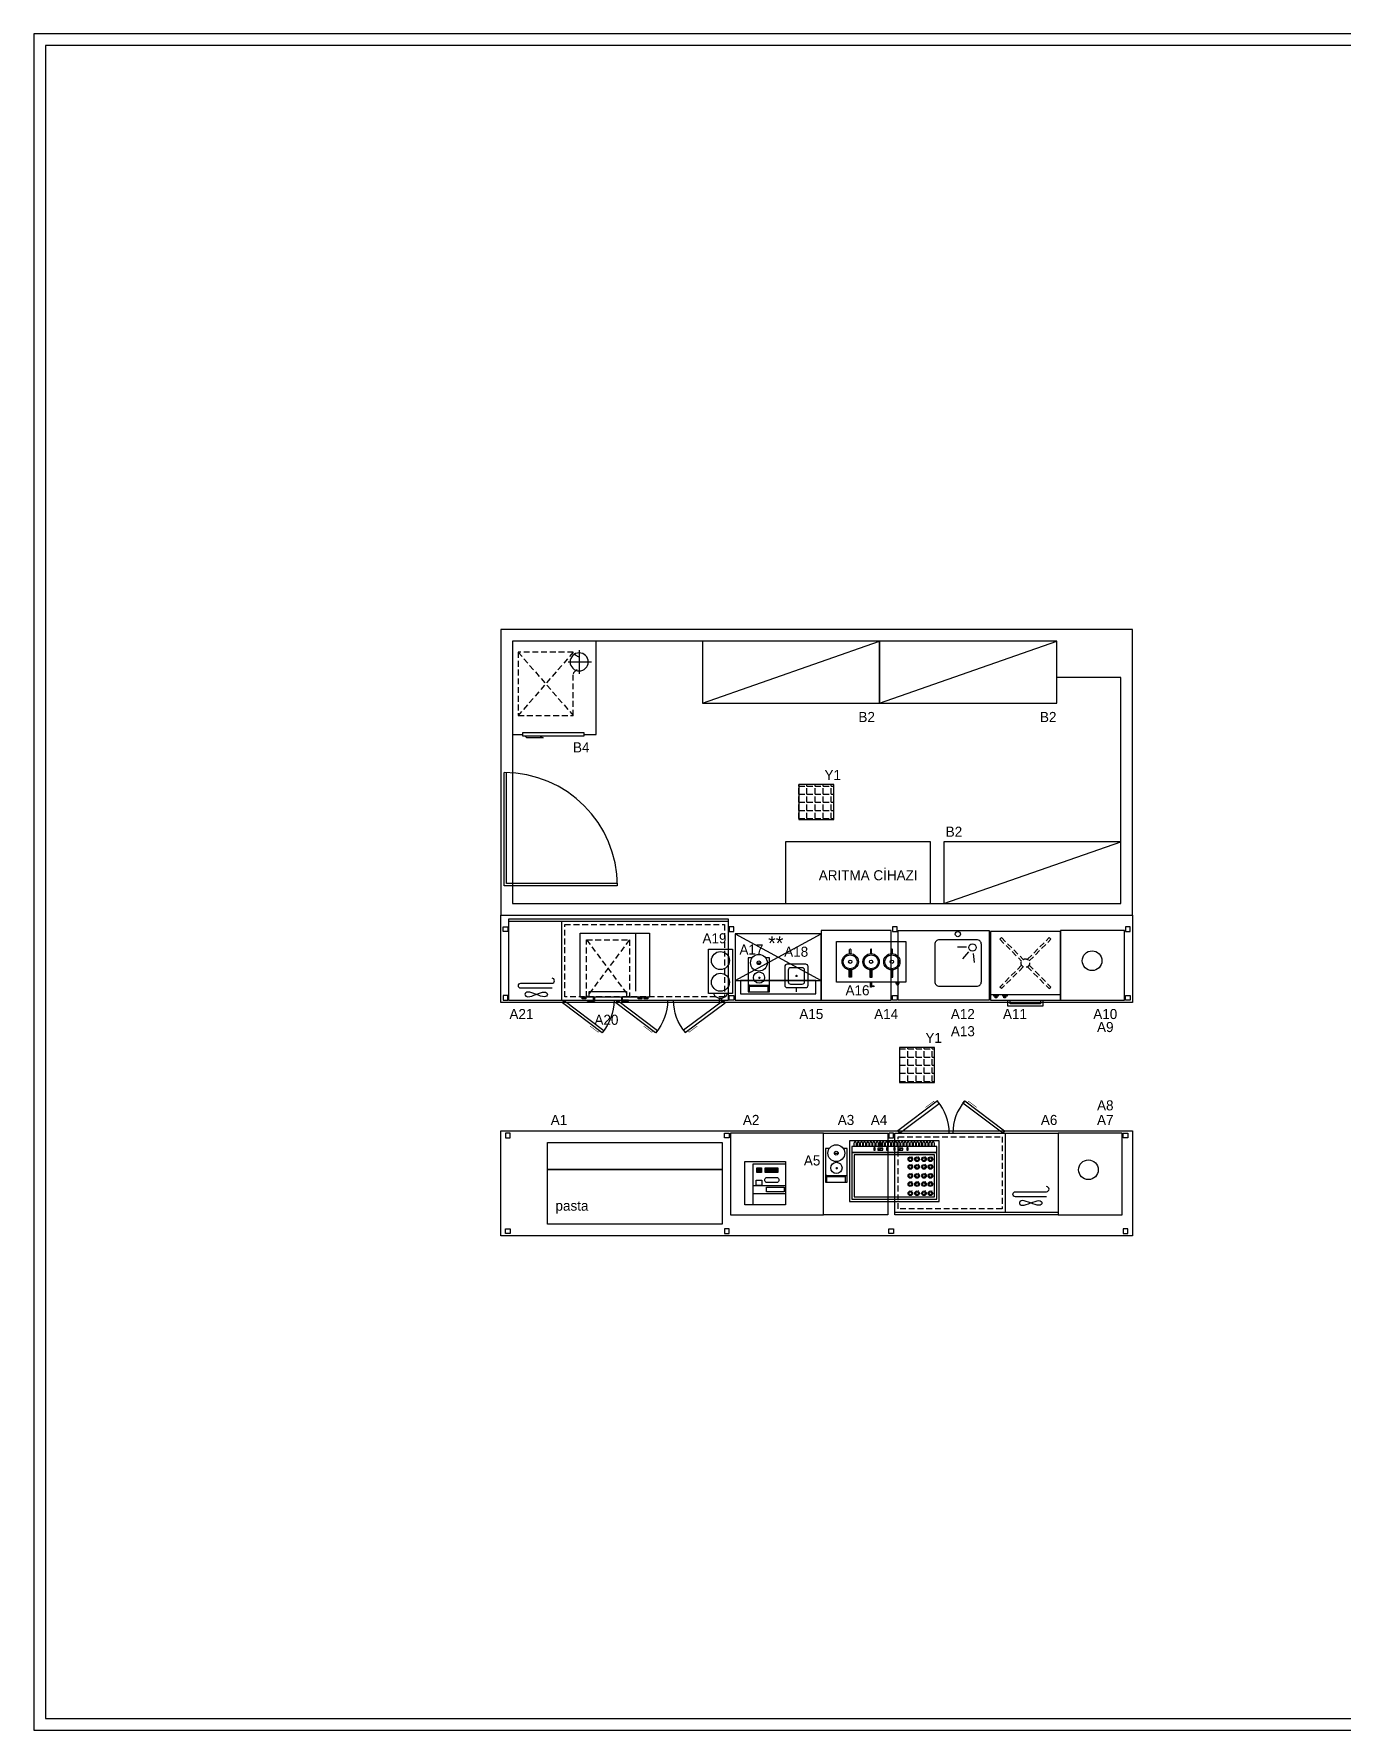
# Model space of a CAD drawing. Header units: centimetres. Extents: x 129504 to 136745, y 33909 to 36322.
# Drawn here: x 129666 to 130789, y 34737 to 36192 of the extents above; entities that cross this region are included whole.
import ezdxf
from ezdxf.enums import TextEntityAlignment as Align

# ---------------------------------------------------------------- set-up
doc = ezdxf.new("R2010")
doc.units = ezdxf.units.CM
doc.header["$LTSCALE"] = 10
doc.header["$MEASUREMENT"] = 0
doc.linetypes.add('DASHED', pattern=[0.75, 0.5, -0.25])
doc.linetypes.add('HIDDENX2', pattern=[0.75, 0.5, -0.25])
for name, color, linetype in [('002 Çizgi', 7, 'Continuous'), ('CIHAZ', 2, 'Continuous'), ('Kıtc-002 Çizgi', 7, 'Continuous'), ('S2000-002 Çizgi', 7, 'Continuous'), ('Sktürk ANTET', 7, 'Continuous')]:
    doc.layers.add(name, color=color, linetype=linetype)
doc.styles.get("Standard").update_dxf_attribs({"font": 'arial.ttf'})
doc.styles.add('TAKSİM', font='GOTHIC.TTF', dxfattribs={"height": 7})

# ---------------------------------------------------------------- blocks, each defined once
blk = doc.blocks.new('A$C3DDB3116')
at = {"layer": 'Kıtc-002 Çizgi'}
blk.add_lwpolyline([(0, 45.9), (20.5, 45.9), (20.5, 7.9), (0, 7.9), (0, 45.9)], dxfattribs=at)
blk.add_lwpolyline([(9.3, 3.7), (11.2, 3.7), (11.2, 0), (9.3, 0)], close=True, dxfattribs=at)
for centre in [(10.2, 36.1), (10.2, 17.5)]:
    blk.add_circle(centre, 7.7, dxfattribs=at)
blk.add_arc((10.2, 10.1), 6.37, 199.6345, 340.3655, dxfattribs=at)
blk = doc.blocks.new('A$C0D0247C1')
at = {"layer": 'Kıtc-002 Çizgi'}
for points in [[(2, 0), (18, 0, 0.414214), (20, 2), (20, 18, 0.414214), (18, 20), (2, 20, 0.414214), (0, 18), (0, 2, 0.414214)], [(5, 3), (15, 3, 0.414214), (17, 5), (17, 15, 0.414214), (15, 17), (5, 17, 0.414214), (3, 15), (3, 5, 0.414214)]]:
    blk.add_lwpolyline(points, format="xyb", close=True, dxfattribs=at)
at = {"layer": 'Kıtc-002 Çizgi', "const_width": 1}
blk.add_lwpolyline([(9.5, 10.1, 1), (10.5, 10.1, 1)], format="xyb", close=True, dxfattribs=at)
blk.add_lwpolyline([(20, 10), (23.9, 10)], dxfattribs=at)
blk = doc.blocks.new('A$C37970E4B')
at = {"layer": 'Kıtc-002 Çizgi', "linetype": 'HIDDENX2', "ltscale": 10}
blk.add_line((47.4, 58.5), (47.4, 3.5), dxfattribs=at)
at = {"layer": 'Kıtc-002 Çizgi', "linetype": 'DASHED'}
for p, q in [((5.4, 52.6), (42.2, 3.5)), ((42.2, 52.6), (5.4, 3.5))]:
    blk.add_line(p, q, dxfattribs=at)
at = {"layer": 'Kıtc-002 Çizgi'}
for points in [[(0, 58.5), (59.5, 58.5), (59.5, 3.5), (0, 3.5)], [(1.7, 3.5), (4.7, 3.5), (4.7, 2.1), (1.7, 2.1)], [(49.7, 3.5), (52.8, 3.5), (52.8, 2.1), (49.7, 2.1)], [(54.9, 3.5), (58, 3.5), (58, 2.1), (54.9, 2.1)]]:
    blk.add_lwpolyline(points, close=True, dxfattribs=at)
at = {"layer": 'Kıtc-002 Çizgi', "linetype": 'DASHED'}
blk.add_lwpolyline([(5.4, 52.6), (42.2, 52.6), (42.2, 3.5), (5.4, 3.5)], close=True, dxfattribs=at)
at = {"layer": 'Kıtc-002 Çizgi'}
for points in [[(11.3, 0), (6.1, 0), (6.2, 1), (11.3, 1)], [(11.3, 1), (11.3, 3.5), (12.3, 3.5), (12.3, 0), (11.3, 0)], [(36.3, 1), (36.3, 3.5), (35.3, 3.5), (35.3, 0), (36.3, 0)], [(36.3, 0), (41.5, 0), (41.5, 1), (36.3, 1)]]:
    blk.add_lwpolyline(points, dxfattribs=at)
at = {"layer": 'Kıtc-002 Çizgi', "linetype": 'HIDDENX2', "ltscale": 10}
blk.add_lwpolyline([(7.8, 8.2), (39.8, 8.2), (39.8, 3.5), (7.8, 3.5)], close=True, dxfattribs=at)
blk = doc.blocks.new('A$C1C4536AD')
at = {"layer": 'Kıtc-002 Çizgi'}
for points in [[(0, 29), (0, 0), (18.5, 0)], [(3.4, 29), (0, 29), (0, 26.8)], [(7.8, 24.8), (10.9, 24.9)], [(18.5, 26.9), (18.5, 29), (15.2, 29)], [(18.5, 0), (18.5, 29)], [(0, 5.8), (18.5, 5.8)], [(1.3, 0), (1.3, 4.8), (17, 4.8), (17, 0)]]:
    blk.add_lwpolyline(points, dxfattribs=at)
blk.add_lwpolyline([(0.3, 5.2), (1.3, 5.2), (1.3, 5.8), (0.3, 5.8)], close=True, dxfattribs=at)
at = {"layer": 'Kıtc-002 Çizgi', "const_width": 1}
blk.add_lwpolyline([(9.2, 12, 1), (10.2, 12, 1)], format="xyb", close=True, dxfattribs=at)
at = {"layer": 'Kıtc-002 Çizgi'}
for centre, radius in [((9.3, 24.9), 7.2), ((9.4, 12.2), 4.82), ((9.3, 24.9), 1.6)]:
    blk.add_circle(centre, radius, dxfattribs=at)
blk = doc.blocks.new('A$C72A034B9')
at = {"layer": 'Kıtc-002 Çizgi'}
for p, q in [((11.7, 32.8, 0), (19.5, 33.9, 0)), ((6.5, 27.3, 0), (6.5, 19.4, 0)), ((10.4, 29, 0), (16.5, 23.9, 0))]:
    blk.add_line(p, q, dxfattribs=at)
at = {"layer": 'Kıtc-002 Çizgi', "elevation": 0}
blk.add_lwpolyline([(4, 0), (36, 0, 0.414214), (40, 4), (40, 36, 0.414214), (36, 40), (4, 40, 0.414214), (0, 36), (0, 4, 0.414214)], format="xyb", close=True, dxfattribs=at)
at = {"layer": 'Kıtc-002 Çizgi'}
blk.add_circle((6.7, 32.3, 0), 3.19, dxfattribs=at)
blk = doc.blocks.new('A$C521B02A0')
at = {"layer": 'S2000-002 Çizgi'}
blk.add_line((6.6, 10), (10.6, 10), dxfattribs=at)
for points in [[(0, 64), (0, 10), (60, 10), (60, 64)], [(0, 64), (0, 5), (60, 5), (60, 64)], [(3, 10), (6.6, 10), (6.6, 8.5), (3, 8.5)], [(4, 8.5), (5.4, 8.5), (5.4, 7.1), (4, 7.1)], [(10.6, 10), (14.3, 10), (14.3, 8.5), (10.6, 8.5)], [(11.6, 8.5), (13.1, 8.5), (13.1, 7.1), (11.6, 7.1)], [(45, 0), (15, 0), (15, 5), (45, 5)], [(43, 2), (17, 2), (17, 5), (43, 5)]]:
    blk.add_lwpolyline(points, close=True, dxfattribs=at)
at = {"layer": 'S2000-002 Çizgi', "linetype": 'DASHED'}
for points in [[(8.1, 57.4), (9.5, 58.8)], [(9.5, 58.8), (28.2, 40.1)], [(31.9, 40.2), (50.5, 58.8)], [(50.5, 58.8), (51.9, 57.4)], [(8.1, 57.4), (26.8, 38.7)], [(33.3, 38.8), (51.9, 57.4)], [(26.7, 35.1), (8.1, 16.4)], [(28.1, 33.6), (9.5, 15)], [(31.8, 33.7), (50.5, 15)], [(33.2, 35.2), (51.9, 16.4)], [(9.5, 15), (8.1, 16.4)], [(50.5, 15), (51.9, 16.4)]]:
    blk.add_lwpolyline(points, dxfattribs=at)
blk.add_circle((30, 36.9), 3.63, dxfattribs=at)
blk = doc.blocks.new('A$C290C7E64')
at = {"layer": 'Kıtc-002 Çizgi'}
for points in [[(0, 0), (35, 0), (35, 37), (0, 37)], [(7, 2), (35, 2), (35, 37), (7, 37)], [(9.6, 16), (14.7, 16), (14.7, 20.6), (9.6, 20.6)], [(18.6, 21.8), (33.8, 21.8), (33.8, 26), (18.6, 26)], [(10.3, 8.2), (11.3, 8.2), (11.3, 9.2), (10.3, 9.2)], [(10.3, 7.2), (11.3, 7.2), (11.3, 8.2), (10.3, 8.2)], [(10.3, 6.2), (11.3, 6.2), (11.3, 7.2), (10.3, 7.2)], [(10.3, 5.2), (11.3, 5.2), (11.3, 6.2), (10.3, 6.2)], [(11.3, 8.2), (12.3, 8.2), (12.3, 9.2), (11.3, 9.2)], [(11.3, 7.2), (12.3, 7.2), (12.3, 8.2), (11.3, 8.2)], [(11.3, 6.2), (12.3, 6.2), (12.3, 7.2), (11.3, 7.2)], [(11.3, 5.2), (12.3, 5.2), (12.3, 6.2), (11.3, 6.2)], [(12.3, 8.2), (13.3, 8.2), (13.3, 9.2), (12.3, 9.2)], [(12.3, 7.2), (13.3, 7.2), (13.3, 8.2), (12.3, 8.2)], [(12.3, 6.2), (13.3, 6.2), (13.3, 7.2), (12.3, 7.2)], [(12.3, 5.2), (13.3, 5.2), (13.3, 6.2), (12.3, 6.2)], [(13.3, 8.2), (14.3, 8.2), (14.3, 9.2), (13.3, 9.2)], [(13.3, 7.2), (14.3, 7.2), (14.3, 8.2), (13.3, 8.2)], [(13.3, 6.2), (14.3, 6.2), (14.3, 7.2), (13.3, 7.2)], [(13.3, 5.2), (14.3, 5.2), (14.3, 6.2), (13.3, 6.2)], [(17.4, 8.2), (18.4, 8.2), (18.4, 9.2), (17.4, 9.2)], [(17.4, 7.2), (18.4, 7.2), (18.4, 8.2), (17.4, 8.2)], [(17.4, 6.2), (18.4, 6.2), (18.4, 7.2), (17.4, 7.2)], [(17.4, 5.2), (18.4, 5.2), (18.4, 6.2), (17.4, 6.2)], [(18.4, 8.2), (19.4, 8.2), (19.4, 9.2), (18.4, 9.2)], [(18.4, 7.2), (19.4, 7.2), (19.4, 8.2), (18.4, 8.2)], [(18.4, 6.2), (19.4, 6.2), (19.4, 7.2), (18.4, 7.2)], [(18.4, 5.2), (19.4, 5.2), (19.4, 6.2), (18.4, 6.2)], [(19.4, 8.2), (20.4, 8.2), (20.4, 9.2), (19.4, 9.2)], [(19.4, 7.2), (20.4, 7.2), (20.4, 8.2), (19.4, 8.2)], [(19.4, 6.2), (20.4, 6.2), (20.4, 7.2), (19.4, 7.2)], [(19.4, 5.2), (20.4, 5.2), (20.4, 6.2), (19.4, 6.2)], [(20.4, 8.2), (21.4, 8.2), (21.4, 9.2), (20.4, 9.2)], [(20.4, 7.2), (21.4, 7.2), (21.4, 8.2), (20.4, 8.2)], [(20.4, 6.2), (21.4, 6.2), (21.4, 7.2), (20.4, 7.2)], [(20.4, 5.2), (21.4, 5.2), (21.4, 6.2), (20.4, 6.2)], [(21.4, 8.2), (22.4, 8.2), (22.4, 9.2), (21.4, 9.2)], [(21.4, 7.2), (22.4, 7.2), (22.4, 8.2), (21.4, 8.2)], [(21.4, 6.2), (22.4, 6.2), (22.4, 7.2), (21.4, 7.2)], [(21.4, 5.2), (22.4, 5.2), (22.4, 6.2), (21.4, 6.2)], [(22.4, 8.2), (23.4, 8.2), (23.4, 9.2), (22.4, 9.2)], [(22.4, 7.2), (23.4, 7.2), (23.4, 8.2), (22.4, 8.2)], [(22.4, 6.2), (23.4, 6.2), (23.4, 7.2), (22.4, 7.2)], [(22.4, 5.2), (23.4, 5.2), (23.4, 6.2), (22.4, 6.2)], [(23.4, 8.2), (24.4, 8.2), (24.4, 9.2), (23.4, 9.2)], [(23.4, 7.2), (24.4, 7.2), (24.4, 8.2), (23.4, 8.2)], [(23.4, 6.2), (24.4, 6.2), (24.4, 7.2), (23.4, 7.2)], [(23.4, 5.2), (24.4, 5.2), (24.4, 6.2), (23.4, 6.2)], [(24.4, 8.2), (25.4, 8.2), (25.4, 9.2), (24.4, 9.2)], [(24.4, 7.2), (25.4, 7.2), (25.4, 8.2), (24.4, 8.2)], [(24.4, 6.2), (25.4, 6.2), (25.4, 7.2), (24.4, 7.2)], [(24.4, 5.2), (25.4, 5.2), (25.4, 6.2), (24.4, 6.2)], [(25.4, 8.2), (26.4, 8.2), (26.4, 9.2), (25.4, 9.2)], [(25.4, 7.2), (26.4, 7.2), (26.4, 8.2), (25.4, 8.2)], [(25.4, 6.2), (26.4, 6.2), (26.4, 7.2), (25.4, 7.2)], [(25.4, 5.2), (26.4, 5.2), (26.4, 6.2), (25.4, 6.2)], [(26.4, 8.2), (27.4, 8.2), (27.4, 9.2), (26.4, 9.2)], [(26.4, 7.2), (27.4, 7.2), (27.4, 8.2), (26.4, 8.2)], [(26.4, 6.2), (27.4, 6.2), (27.4, 7.2), (26.4, 7.2)], [(26.4, 5.2), (27.4, 5.2), (27.4, 6.2), (26.4, 6.2)], [(27.4, 8.2), (28.4, 8.2), (28.4, 9.2), (27.4, 9.2)], [(27.4, 7.2), (28.4, 7.2), (28.4, 8.2), (27.4, 8.2)], [(27.4, 6.2), (28.4, 6.2), (28.4, 7.2), (27.4, 7.2)], [(27.4, 5.2), (28.4, 5.2), (28.4, 6.2), (27.4, 6.2)]]:
    blk.add_lwpolyline(points, close=True, dxfattribs=at)
for points in [[(7, 27.2), (35, 27.2)], [(7, 20.6), (35, 20.6)]]:
    blk.add_lwpolyline(points, dxfattribs=at)
blk.add_lwpolyline([(18.7, 13.6), (27.6, 13.6, 0.414214), (29.1, 15.1), (29.1, 16.4, 0.414214), (27.6, 17.9), (18.7, 17.9, 0.414214), (17.2, 16.4), (17.2, 15.1, 0.414214)], format="xyb", close=True, dxfattribs=at)
blk = doc.blocks.new('A$C4E3613D2')
at = {"layer": 'S2000-002 Çizgi'}
for points in [[(0, 74), (0, 0), (57, 0), (57, 74)], [(5.6, 69.4), (5.6, 4.6), (16.9, 4.6), (16.9, 69.4)]]:
    blk.add_lwpolyline(points, close=True, dxfattribs=at)
for points in [[(16.9, 74), (16.9, 0)], [(57, 74), (16.9, 0)], [(16.9, 74), (57, 0)]]:
    blk.add_lwpolyline(points, dxfattribs=at)
blk.add_text('**', height=12, rotation=270, dxfattribs=at).set_placement((43, 45.6))
blk = doc.blocks.new('ertye')
at = {"color": 7}
for points in [[(5346.8, 6525.2), (5429.2, 6477.7), (5381.6, 6395.3)], [(5347.8, 6526.9), (5431.8, 6478.4), (5383.3, 6394.3)]]:
    blk.add_lwpolyline(points, dxfattribs=at)
blk.add_arc((5431.8, 6478.4), 97.1, 150, 240, dxfattribs=at)
blk = doc.blocks.new('A$C23c591a4')
at = {"layer": '002 Çizgi', "color": 7}
blk.add_line((188, 95.8), (0, 95.8), dxfattribs=at)
for points in [[(188, 27.8), (188, 97.8), (0, 97.8), (0, 27.8)], [(171.6, 30.8), (170.1, 31), (168.4, 31.5), (166.5, 32.1), (164.6, 32.8), (162.6, 33.6), (160.8, 34.2), (159.1, 34.7), (157.6, 34.8), (156.5, 34.7), (155.7, 34.2), (155.2, 33.6), (155, 32.8), (155.2, 32.1), (155.7, 31.5), (156.5, 31), (157.6, 30.8), (159.1, 31), (160.8, 31.5), (162.6, 32.1), (164.6, 32.8), (166.5, 33.6), (168.4, 34.2), (170.1, 34.7), (171.6, 34.8), (172.7, 34.7), (173.5, 34.2), (174, 33.6), (174.2, 32.8), (174, 32.1), (173.5, 31.5), (172.7, 31)], [(36.7, 0.2), (2.5, 25.8), (4, 27.8), (38.2, 2.2)], [(62.1, 0), (96.2, 25.8), (94.6, 27.8), (60.5, 2)], [(108, 0), (142.1, 25.8), (140.6, 27.8), (106.5, 2)]]:
    blk.add_lwpolyline(points, close=True, dxfattribs=at)
at = {"layer": '002 Çizgi', "color": 7, "linetype": 'DASHED'}
blk.add_lwpolyline([(140, 92.8), (3, 92.8), (3, 30.8), (140, 30.8)], close=True, dxfattribs=at)
at = {"layer": '002 Çizgi', "color": 7}
blk.add_lwpolyline([(143, 95.8), (143, 27.8)], dxfattribs=at)
for points in [[(177.7, 42.5), (151, 42.5, -1), (151, 46.8)], [(151, 38.2), (177.7, 38.2, 1), (177.7, 42.5)]]:
    blk.add_lwpolyline(points, format="xyb", dxfattribs=at)
at = {"layer": '002 Çizgi', "color": 7, "const_width": 0.428}
for points in [[(34.4, 1.8), (33.4, 0.5), (27.8, 4.7), (26.3, 5.8)], [(64.3, 1.7), (65.3, 0.4), (70.9, 4.6), (72.4, 5.7)], [(110.3, 1.7), (111.3, 0.4), (116.9, 4.6), (118.4, 5.7)]]:
    blk.add_lwpolyline(points, dxfattribs=at)
at = {"layer": '002 Çizgi', "color": 7}
for centre, radius, start, end in [((4, 27.8), 42.7, 319.755, 0), ((94.6, 27.8), 42.8, 180, 220.5092), ((140.6, 27.8), 42.8, 180, 220.5092)]:
    blk.add_arc(centre, radius, start, end, dxfattribs=at)
blk = doc.blocks.new('A$Cae41098e')
at = {"layer": 'S2000-002 Çizgi'}
for p, q in [((31, 6.3), (35.4, 8.2)), ((48.3, 6.3), (52.6, 8.2))]:
    blk.add_line(p, q, dxfattribs=at)
for points in [[(0, 0), (77, 0), (77, 52), (0, 52)], [(2, 10), (75, 10), (75, 50), (2, 50)], [(4, 48), (4, 12), (73, 12), (73, 48)], [(2, 5), (75, 5), (75, 10), (2, 10)], [(26.6, 6.1), (27.8, 6.1), (27.8, 8.2), (26.6, 8.2)], [(31, 6.3), (35.4, 6.3), (35.4, 8.2), (31, 8.2)], [(37.7, 6.1), (38.8, 6.1), (38.8, 8.2), (37.7, 8.2)], [(43.8, 6.1), (45, 6.1), (45, 8.2), (43.8, 8.2)], [(48.3, 6.3), (52.6, 6.3), (52.6, 8.2), (48.3, 8.2)], [(54.9, 6.1), (56.1, 6.1), (56.1, 8.2), (54.9, 8.2)]]:
    blk.add_lwpolyline(points, close=True, dxfattribs=at)
for points, const_width in [([(6.5, 43.3), (5.9, 42.4)], 0.5), ([(6.5, 35.4), (5.9, 34.5)], 0.5), ([(11.9, 43.3), (11.3, 42.4)], 0.5), ([(11.9, 35.4), (11.3, 34.5)], 0.5), ([(17.9, 43.3), (17.3, 42.4)], 0.5), ([(17.9, 35.4), (17.3, 34.5)], 0.5), ([(23.6, 43.3), (23, 42.4)], 0.5), ([(23.6, 35.4), (23, 34.5)], 0.5), ([(6.5, 28.5), (5.9, 27.6)], 0.5), ([(6.5, 20.7), (5.9, 19.8)], 0.5), ([(11.9, 28.5), (11.3, 27.6)], 0.5), ([(11.9, 20.7), (11.3, 19.8)], 0.5), ([(17.9, 28.5), (17.3, 27.6)], 0.5), ([(17.9, 20.7), (17.3, 19.8)], 0.5), ([(23.6, 28.5), (23, 27.6)], 0.5), ([(23.6, 20.7), (23, 19.8)], 0.5), ([(6.5, 14.1), (5.9, 13.2)], 0.5), ([(11.9, 14.1), (11.3, 13.2)], 0.5), ([(17.9, 14.1), (17.3, 13.2)], 0.5), ([(23.6, 14.1), (23, 13.2)], 0.5), ([(26.6, 7.5), (27.8, 7.5)], 0.5), ([(33.2, 5), (33.2, 1.5)], 1), ([(37.7, 7.5), (38.8, 7.5)], 0.5), ([(43.8, 7.5), (45, 7.5)], 0.5), ([(50.5, 5), (50.5, 1.5)], 1), ([(54.9, 7.5), (56.1, 7.5)], 0.5)]:
    blk.add_lwpolyline(points, dxfattribs=dict(at, const_width=const_width))
for points in [[(4.3, 1.8), (4.3, 5)], [(5.9, 5), (5.9, 1.8)], [(6.9, 1.8), (6.9, 5)], [(8.6, 5), (8.6, 1.8)], [(9.6, 1.8), (9.6, 5)], [(11.3, 5), (11.3, 1.8)], [(12.3, 1.8), (12.3, 5)], [(14, 5), (14, 1.8)], [(15, 1.8), (15, 5)], [(16.6, 5), (16.6, 1.8)], [(17.6, 1.8), (17.6, 5)], [(19.3, 5), (19.3, 1.8)], [(20.3, 1.8), (20.3, 5)], [(22, 5), (22, 1.8)], [(23, 1.8), (23, 5)], [(24.7, 5), (24.7, 1.8)], [(25.7, 1.8), (25.7, 5)], [(27.3, 5), (27.3, 1.8)], [(28.3, 1.8), (28.3, 5)], [(30, 5), (30, 1.8)], [(31, 1.8), (31, 5)], [(32.7, 5), (32.7, 1.8)], [(33.7, 1.8), (33.7, 5)], [(35.4, 5), (35.4, 1.8)], [(36.4, 1.8), (36.4, 5)], [(38, 5), (38, 1.8)], [(39, 1.8), (39, 5)], [(40.7, 5), (40.7, 1.8)], [(41.7, 1.8), (41.7, 5)], [(43.4, 5), (43.4, 1.8)], [(44.4, 1.8), (44.4, 5)], [(46.1, 5), (46.1, 1.8)], [(47.1, 1.8), (47.1, 5)], [(48.7, 5), (48.7, 1.8)], [(49.7, 1.8), (49.7, 5)], [(51.4, 5), (51.4, 1.8)], [(52.4, 1.8), (52.4, 5)], [(54.1, 5), (54.1, 1.8)], [(55.1, 1.8), (55.1, 5)], [(56.8, 5), (56.8, 1.8)], [(57.8, 1.8), (57.8, 5)], [(59.4, 5), (59.4, 1.8)], [(60.4, 1.8), (60.4, 5)], [(62.1, 5), (62.1, 1.8)], [(63.1, 1.8), (63.1, 5)], [(64.8, 5), (64.8, 1.8)], [(65.8, 1.8), (65.8, 5)], [(67.5, 5), (67.5, 1.8)], [(68.5, 1.8), (68.5, 5)], [(70.1, 5), (70.1, 1.8)], [(71.1, 1.8), (71.1, 5)], [(72.8, 5), (72.8, 1.8)]]:
    blk.add_lwpolyline(points, dxfattribs=at)
for centre, radius in [((7.5, 45.1), 1.98), ((7.5, 45.1), 1.24), ((13, 45.1), 1.98), ((13, 45.1), 1.24), ((18.9, 45.1), 1.98), ((18.9, 45.1), 1.24), ((24.7, 45.1), 1.98), ((24.7, 45.1), 1.24), ((7.5, 37.2), 1.98), ((7.5, 30.2), 1.98), ((7.5, 37.2), 1.24), ((7.5, 30.2), 1.24), ((13, 37.2), 1.98), ((13, 30.2), 1.98), ((13, 37.2), 1.24), ((13, 30.2), 1.24), ((18.9, 37.2), 1.98), ((18.9, 30.2), 1.98), ((18.9, 37.2), 1.24), ((18.9, 30.2), 1.24), ((24.7, 37.2), 1.98), ((24.7, 30.2), 1.98), ((24.7, 37.2), 1.24), ((24.7, 30.2), 1.24), ((7.5, 22.5), 1.98), ((7.5, 15.9), 1.98), ((7.5, 22.5), 1.24), ((7.5, 15.9), 1.24), ((13, 22.5), 1.98), ((13, 15.9), 1.98), ((13, 22.5), 1.24), ((13, 15.9), 1.24), ((18.9, 22.5), 1.98), ((18.9, 15.9), 1.98), ((18.9, 22.5), 1.24), ((18.9, 15.9), 1.24), ((24.7, 22.5), 1.98), ((24.7, 15.9), 1.98), ((24.7, 22.5), 1.24), ((24.7, 15.9), 1.24)]:
    blk.add_circle(centre, radius, dxfattribs=at)
for centre in [(5.1, 1.8), (7.8, 1.8), (10.4, 1.8), (13.1, 1.8), (15.8, 1.8), (18.5, 1.8), (21.1, 1.8), (23.8, 1.8), (26.5, 1.8), (29.2, 1.8), (31.8, 1.8), (34.5, 1.8), (37.2, 1.8), (39.9, 1.8), (42.5, 1.8), (45.2, 1.8), (47.9, 1.8), (50.6, 1.8), (53.2, 1.8), (55.9, 1.8), (58.6, 1.8), (61.3, 1.8), (63.9, 1.8), (66.6, 1.8), (69.3, 1.8), (72, 1.8)]:
    blk.add_arc(centre, 0.837, 180, 0, dxfattribs=at)
blk = doc.blocks.new('A$Cb4202a20')
at = {"layer": 'S2000-002 Çizgi'}
for points in [[(12.9, 14.8, -0.072213), (10.9, 14.8), (10.9, 8.5), (12.9, 8.5)], [(28.7, 8.5), (30.8, 8.5), (30.8, 14.8, -0.072213), (28.7, 14.8)], [(46.6, 8.5), (48.6, 8.5), (48.6, 14.8, -0.072213), (46.6, 14.8)]]:
    blk.add_hatch(color=256, dxfattribs=at).paths.add_polyline_path(points)
for points in [[(59.5, 4.2), (0, 4.2), (0, 39.2), (59.5, 39.2)], [(32.3, 0.2), (29.7, 0.4), (29.7, 1), (32.3, 1.2)], [(54, 4.2), (51.1, 4.2), (51.1, 3), (54, 3)], [(53.2, 3), (52, 3), (52, 1.9), (53.2, 1.9)]]:
    blk.add_lwpolyline(points, close=True, dxfattribs=at)
for points in [[(11.4, 28.7), (11.4, 32.2)], [(12.3, 32.2), (12.3, 28.7)], [(29.3, 32.2), (29.3, 28.7)], [(30.2, 28.7), (30.2, 32.2)], [(47.2, 32.2), (47.2, 28.7)], [(48.1, 28.7), (48.1, 32.2)], [(12.9, 14.8), (12.9, 8.5), (10.9, 8.5), (10.9, 14.8)], [(28.7, 14.8), (28.7, 8.5), (30.8, 8.5), (30.8, 14.8)], [(46.6, 14.8), (46.6, 8.5), (48.6, 8.5), (48.6, 14.8)], [(30.3, 0), (29.2, 0), (29.2, 4.2)], [(30.3, 4.2), (30.3, 1.1)], [(30.3, 0.4), (30.3, 0)]]:
    blk.add_lwpolyline(points, dxfattribs=at)
for centre, radius in [((11.9, 21.7), 7), ((11.9, 21.7), 6), ((11.9, 21.7), 1.45), ((29.8, 21.7), 7), ((29.8, 21.7), 6), ((29.8, 21.7), 1.45), ((47.6, 21.7), 7), ((47.6, 21.7), 6), ((47.6, 21.7), 1.45)]:
    blk.add_circle(centre, radius, dxfattribs=at)
for centre in [(11.9, 32.2), (29.8, 32.2), (47.6, 32.2)]:
    blk.add_arc(centre, 0.438, 0, 180, dxfattribs=at)
blk = doc.blocks.new('A$C734D7A9C')
at = {"layer": 'CIHAZ', "color": 1}
for p, q in [((14.7, 75.3), (14.7, 54.8)), ((24.1, 65.1), (4, 65.1))]:
    blk.add_line(p, q, dxfattribs=at)
at = {"layer": 'CIHAZ', "color": 5, "linetype": 'DASHED'}
for p, q in [((67, 73.5), (19.8, 19.1)), ((19.8, 73.5), (67, 19.1))]:
    blk.add_line(p, q, dxfattribs=at)
at = {"layer": 'CIHAZ', "color": 5}
for points in [[(63.2, 1.8), (10.4, 1.8), (10.4, 4.3), (63.2, 4.3)], [(61.2, 1.8), (48.6, 1.8), (45.6, 0), (59.6, 0)]]:
    blk.add_lwpolyline(points, close=True, dxfattribs=at)
at = {"layer": 'CIHAZ', "color": 1}
blk.add_circle((14.7, 65.1), 7.76, dxfattribs=at)
at = {"layer": 'S2000-002 Çizgi', "linetype": 'DASHED'}
for p, q in [((19.8, 73.5), (67, 73.5)), ((67, 73.5), (67, 19.1)), ((19.8, 19.1), (19.8, 54.9)), ((67, 19.1), (19.8, 19.1))]:
    blk.add_line(p, q, dxfattribs=at)
at = {"layer": 'S2000-002 Çizgi'}
blk.add_lwpolyline([(10.4, 2.8), (0, 2.8), (0, 82.8), (72, 82.8), (72, 2.8), (63.2, 2.8)], dxfattribs=at)
at = {"layer": 'S2000-002 Çizgi', "linetype": 'DASHED'}
for centre, radius, start, end in [((11.6, 78.1), 9.4, 291.2079, 330.9566), ((11, 49.9), 10.2, 29.6907, 66.7752)]:
    blk.add_arc(centre, radius, start, end, dxfattribs=at)
blk = doc.blocks.new('A$C780aca0b')
at = {"layer": '002 Çizgi', "color": 7}
blk.add_line((140, 2), (0, 2), dxfattribs=at)
for points in [[(36.7, 97.7), (2.5, 72.1), (4, 70), (38.2, 95.6)], [(60, 97.8), (94.1, 72), (92.6, 70), (58.5, 95.8)], [(140, 70), (140, 0), (0, 0), (0, 70)], [(109.6, 8.2), (111, 8.3), (112.7, 8.8), (114.6, 9.4), (116.5, 10.2), (118.5, 10.9), (120.4, 11.5), (122.1, 12), (123.5, 12.2), (124.7, 12), (125.5, 11.5), (126, 10.9), (126.1, 10.2), (126, 9.4), (125.5, 8.8), (124.7, 8.3), (123.5, 8.2), (122.1, 8.3), (120.4, 8.8), (118.5, 9.4), (116.5, 10.2), (114.6, 10.9), (112.7, 11.5), (111, 12), (109.6, 12.2), (108.4, 12), (107.6, 11.5), (107.1, 10.9), (107, 10.2), (107.1, 9.4), (107.6, 8.8), (108.4, 8.3)]]:
    blk.add_lwpolyline(points, close=True, dxfattribs=at)
at = {"layer": '002 Çizgi', "color": 7, "const_width": 0.428}
for points in [[(34.4, 96), (33.4, 97.3), (27.8, 93.1), (26.3, 92)], [(62.3, 96.1), (63.3, 97.4), (68.9, 93.2), (70.4, 92.1)]]:
    blk.add_lwpolyline(points, dxfattribs=at)
at = {"layer": '002 Çizgi', "color": 7, "linetype": 'DASHED'}
blk.add_lwpolyline([(92, 5), (3, 5), (3, 67), (92, 67)], close=True, dxfattribs=at)
at = {"layer": '002 Çizgi', "color": 7}
blk.add_lwpolyline([(95, 2), (95, 70)], dxfattribs=at)
for points in [[(130.1, 15.5), (103.5, 15.5, -1), (103.5, 19.8)], [(103.5, 19.8), (130.1, 19.8, 1), (130.1, 24.2)]]:
    blk.add_lwpolyline(points, format="xyb", dxfattribs=at)
for centre, radius, start, end in [((4, 70), 42.7, 0, 40.245), ((92.6, 70), 42.8, 139.4908, 180)]:
    blk.add_arc(centre, radius, start, end, dxfattribs=at)

msp = doc.modelspace()

# ---------------------------------------------------------------- hatches: boundary and pattern name
h = msp.add_hatch()
h.set_pattern_fill('ANGLE', color=256)
h.set_pattern_definition([(360, (65613.143, 86669.989), (3e-12, 6.985), [5.08, -1.905]), (90, (65613.143, 86669.989), (-6.985, 3e-12), [5.08, -1.905])])
h.paths.add_polyline_path([(130352.14, 35518.01), (130352.14, 35548.01), (130322.14, 35548.01), (130322.14, 35518.01)])
h = msp.add_hatch()
h.set_pattern_fill('ANGLE', color=256)
h.set_pattern_definition([(360, (65699.746, 86444.5084), (3e-12, 6.985), [5.08, -1.905]), (90, (65699.746, 86444.5084), (-6.985, 3e-12), [5.08, -1.905])])
h.paths.add_polyline_path([(130438.74, 35292.53), (130438.74, 35322.53), (130408.74, 35322.53), (130408.74, 35292.53)])

# ---------------------------------------------------------------- linework, layer by layer
for p, q in [((130239.56, 35617.97), (130391.56, 35670.97)), ((130391.56, 35617.97), (130543.56, 35670.97)), ((130446.56, 35445.97), (130598.56, 35498.97))]:
    msp.add_line(p, q)
for points in [[(130066.56, 35435.97), (130608.56, 35435.97), (130608.56, 35680.97), (130066.56, 35680.97)], [(130239.56, 35617.97), (130391.56, 35617.97), (130391.56, 35670.97), (130239.56, 35670.97)], [(130391.56, 35617.97), (130543.56, 35617.97), (130543.56, 35670.97), (130391.56, 35670.97)], [(130322.14, 35518.01), (130352.14, 35518.01), (130352.14, 35548.01), (130322.14, 35548.01)], [(130310.97, 35445.97), (130435.2, 35445.97), (130435.2, 35498.97), (130310.97, 35498.97)], [(130446.56, 35445.97), (130598.56, 35445.97), (130598.56, 35498.97), (130446.56, 35498.97)], [(130068.56, 35425.97), (130072.56, 35425.97), (130072.56, 35421.97), (130068.56, 35421.97)], [(130266.56, 35425.97), (130262.56, 35425.97), (130262.56, 35421.97), (130266.56, 35421.97)], [(130341.56, 35362.97), (130401.56, 35362.97), (130401.56, 35422.97), (130341.56, 35422.97)], [(130406.56, 35425.97), (130402.56, 35425.97), (130402.56, 35421.97), (130406.56, 35421.97)], [(130485.56, 35362.97), (130407.56, 35362.97), (130407.56, 35422.97), (130485.56, 35422.97)], [(130546.56, 35362.97), (130601.56, 35362.97), (130601.56, 35422.97), (130546.56, 35422.97)], [(130606.56, 35425.97), (130602.56, 35425.97), (130602.56, 35421.97), (130606.56, 35421.97)], [(130068.56, 35362.97), (130072.56, 35362.97), (130072.56, 35366.97), (130068.56, 35366.97)], [(130266.56, 35362.97), (130262.56, 35362.97), (130262.56, 35366.97), (130266.56, 35366.97)], [(130406.56, 35362.97), (130402.56, 35362.97), (130402.56, 35366.97), (130406.56, 35366.97)], [(130606.56, 35362.97), (130602.56, 35362.97), (130602.56, 35366.97), (130606.56, 35366.97)], [(130408.74, 35292.53), (130438.74, 35292.53), (130438.74, 35322.53), (130408.74, 35322.53)], [(130074.56, 35248.97), (130070.56, 35248.97), (130070.56, 35244.97), (130074.56, 35244.97)], [(130106.56, 35240.97), (130256.56, 35240.97), (130256.56, 35170.97), (130106.56, 35170.97)], [(130258.56, 35248.97), (130262.56, 35248.97), (130262.56, 35244.97), (130258.56, 35244.97)], [(130263.56, 35178.97), (130343.56, 35178.97), (130343.56, 35248.97), (130263.56, 35248.97)], [(130398.56, 35178.97), (130343.56, 35178.97), (130343.56, 35248.97), (130398.56, 35248.97)], [(130403.56, 35248.97), (130399.56, 35248.97), (130399.56, 35244.97), (130403.56, 35244.97)], [(130544.56, 35178.97), (130599.56, 35178.97), (130599.56, 35248.97), (130544.56, 35248.97)], [(130600.56, 35248.97), (130604.56, 35248.97), (130604.56, 35244.97), (130600.56, 35244.97)], [(130106.59, 35217.96), (130256.56, 35217.96), (130256.56, 35217.96), (130106.59, 35217.96)], [(130074.56, 35162.97), (130070.56, 35162.97), (130070.56, 35166.97), (130074.56, 35166.97)], [(130258.56, 35162.97), (130262.56, 35162.97), (130262.56, 35166.97), (130258.56, 35166.97)], [(130403.56, 35162.97), (130399.56, 35162.97), (130399.56, 35166.97), (130403.56, 35166.97)], [(130600.56, 35162.97), (130604.56, 35162.97), (130604.56, 35166.97), (130600.56, 35166.97)]]:
    msp.add_lwpolyline(points, close=True)
msp.add_lwpolyline([(130543.56, 35639.97), (130543.56, 35670.97), (130076.56, 35670.97), (130076.56, 35445.97), (130598.56, 35445.97), (130598.56, 35639.97), (130543.56, 35639.97)])
at = {"color": 1}
for points in [[(130066.56, 35435.97), (130608.56, 35435.97), (130608.56, 35360.97), (130066.56, 35360.97)], [(130066.56, 35250.97), (130608.56, 35250.97), (130608.56, 35160.97), (130066.56, 35160.97)]]:
    msp.add_lwpolyline(points, close=True, dxfattribs=at)
for centre, radius in [((130458.66, 35419.76, 0), 2.24), ((130573.8, 35396.94), 8.44), ((130570.66, 35217.56), 8.44)]:
    msp.add_circle(centre, radius)
at = {"layer": 'Sktürk ANTET'}
for points in [[(129666.2, 34736.96), (131676.2, 34736.96), (131676.2, 36191.96), (129666.2, 36191.96)], [(129676.2, 34746.96), (131666.2, 34746.96), (131666.2, 36181.96), (129676.2, 36181.96)]]:
    msp.add_lwpolyline(points, close=True, dxfattribs=at)

# ---------------------------------------------------------------- block references
for name, p, rotation in [('ertye', (131534.37, 43787.56), 210.0001289726323), ('A$C4E3613D2', (130341.56, 35362.97), 89.99999999999999), ('A$Cae41098e', (130442.59, 35242.52), 180)]:
    msp.add_blockref(name, p, dxfattribs=dict(rotation=rotation))
at = {"xscale": -1}
msp.add_blockref('A$C23c591a4', (130261.56, 35335.15), dxfattribs=at)
for name, p in [('A$Cb4202a20', (130354.43, 35374.31)), ('A$C780aca0b', (130404.56, 35178.97))]:
    msp.add_blockref(name, p)
at = {"layer": 'Kıtc-002 Çizgi'}
for name, p in [('A$C37970E4B', (130134.77, 35362.21, 0)), ('A$C3DDB3116', (130244.84, 35360.95, 0)), ('A$C1C4536AD', (130278.73, 35370.29, 0)), ('A$C1C4536AD', (130345.09, 35206.97))]:
    msp.add_blockref(name, p, dxfattribs=at)
at = {"layer": 'Kıtc-002 Çizgi', "rotation": 270}
msp.add_blockref('A$C0D0247C1', (130310.18, 35393.87, 0), dxfattribs=at)
at = {"layer": 'Kıtc-002 Çizgi', "xscale": -1, "rotation": 180}
msp.add_blockref('A$C290C7E64', (130275.96, 35224.58), dxfattribs=at)
at = {"layer": 'S2000-002 Çizgi', "xscale": -1}
msp.add_blockref('A$C734D7A9C', (130148.56, 35588.15), dxfattribs=at)
at = {"layer": 'S2000-002 Çizgi', "rotation": 270}
msp.add_blockref('A$C72A034B9', (130438.86, 35414.97, 0), dxfattribs=at)
at = {"layer": 'S2000-002 Çizgi'}
msp.add_blockref('A$C521B02A0', (130486.56, 35357.97), dxfattribs=at)

# ---------------------------------------------------------------- texts
at = {"style": 'TAKSİM'}
for s, p in [('B2', (130380.45, 35601.7, 0)), ('B2', (130536.16, 35601.7, 0)), ('B4', (130135.64, 35575.62, 0)), ('Y1', (130351.33, 35551.91)), ('B2', (130455.31, 35503.28, 0)), ('ARITMA CİHAZI', (130381.74, 35465.93, 0)), ('A19', (130249.91, 35411.85, 0)), ('A17', (130281.61, 35402.21, 0)), ('A18', (130320, 35400.34, 0)), ('A16', (130372.59, 35367.25, 0)), ('A21', (130084.35, 35346.89, 0)), ('A20', (130157.24, 35341.96, 0)), ('A15', (130332.97, 35346.89, 0)), ('A14', (130397.2, 35346.89, 0)), ('A12', (130462.93, 35346.89, 0)), ('A11', (130507.63, 35346.89, 0)), ('A10', (130585.1, 35346.89, 0)), ('A9', (130585.1, 35335.73, 0)), ('Y1', (130437.93, 35326.43)), ('A13', (130462.93, 35332.14, 0)), ('A8', (130585.1, 35268.55, 0)), ('A1', (130116.54, 35256.03, 0)), ('A2', (130281.37, 35256.03, 0)), ('A3', (130362.72, 35256.03, 0)), ('A4', (130391.07, 35256.03, 0)), ('A6', (130536.92, 35256.03, 0)), ('A7', (130585.1, 35256.03, 0)), ('A5', (130333.67, 35221.29, 0))]:
    msp.add_text(s, height=8.64, dxfattribs=at).set_placement(p, align=Align.CENTER)
msp.add_text('pasta', height=8.64, dxfattribs=at).set_placement((130113.55, 35182.48))

doc.saveas('drawing.dxf')
